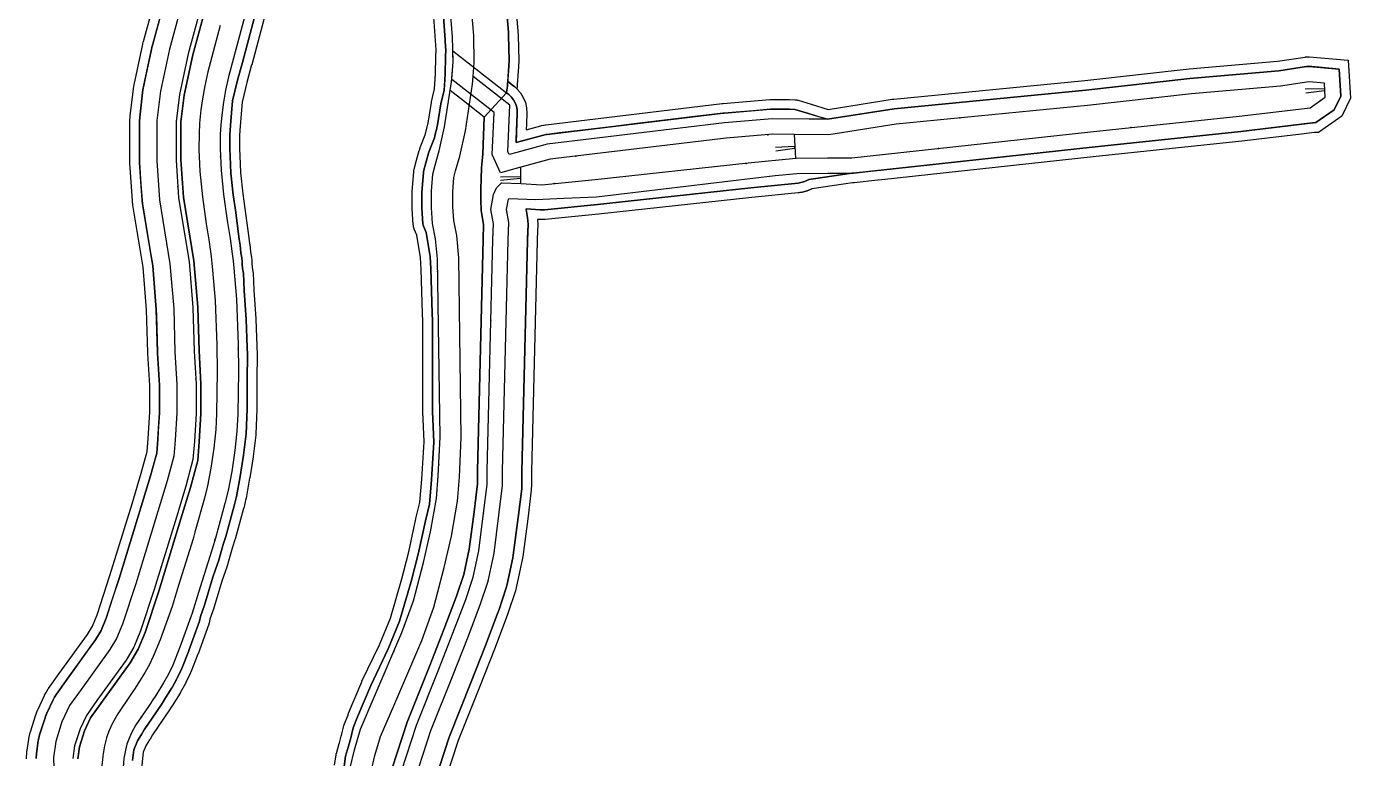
# Model space of a CAD drawing. Header units: inches. Extents: x 87989 to 118156, y 435697 to 451526.
# Drawn here: x 97939 to 98624, y 448703 to 449082 of the extents above; entities that cross this region are included whole.
import ezdxf

# ---------------------------------------------------------------- set-up
doc = ezdxf.new("R2010")
doc.units = ezdxf.units.IN
doc.header["$MEASUREMENT"] = 0
for name, color, linetype, true_color in [('As_waterkering_BWK', 7, 'Continuous', 0x7b8981), ('Beschermingszone_BWK', 7, 'Continuous', 0xcf890d), ('Grens_bebouwingsvrije_zone_BWK', 7, 'Continuous', 0x6789ae), ('Kernzone_BWK', 7, 'Continuous', 0xcb89af), ('Kunstwerken_BWK', 7, 'Continuous', 0xc78952), ('Referentiepunten_BWK', 7, 'Continuous', 0x178980)]:
    doc.layers.add(name, color=color, linetype=linetype, true_color=true_color)

msp = doc.modelspace()

# ---------------------------------------------------------------- linework, layer by layer
at = {"layer": 'As_waterkering_BWK'}
for points in [[(98031.9874, 449102.7531), (98022.4624, 449067.6958), (98017.9644, 449046.6613), (98016.2447, 449032.6384), (98016.2447, 449012.6623), (98017.5676, 448993.2154), (98022.9915, 448960.2747), (98024.9759, 448936.4622), (98025.6374, 448913.8402), (98026.5634, 448896.7746), (98026.5634, 448881.561), (98025.7697, 448867.0089), (98024.9759, 448857.7485), (98021.2717, 448843.9901), (98016.3769, 448827.8505), (98004.8675, 448790.4119), (97997.8561, 448769.1129), (97994.4165, 448760.6462), (97990.3154, 448753.8993), (97975.2342, 448732.9972), (97969.8102, 448725.3242), (97966.5029, 448718.3128), (97963.7248, 448709.5815), (97962.7987, 448702.9669)], [(98106.4035, 448698.1723), (98108.5201, 448707.4327), (98111.6951, 448718.1483), (98118.8389, 448734.6848), (98133.1264, 448768.1547), (98139.0796, 448784.5589), (98144.3713, 448804.4027), (98147.9431, 448820.2777), (98150.9859, 448837.6079), (98151.9119, 448849.2496), (98152.8379, 448869.2257), (98151.515, 448961.5655), (98150.589, 448972.0166), (98149.0015, 448979.9541), (98148.4723, 448988.1562), (98148.4723, 448996.6228), (98149.1338, 449005.4864), (98150.3244, 449009.9843), (98152.4411, 449017.3927), (98155.2192, 449029.8281), (98158.7911, 449053.2438), (98159.5848, 449063.5626), (98159.3202, 449076.5272), (98157.3359, 449100.2074)], [(98130.3062, 448688.5745), (98140.625, 448720.1922), (98152.2667, 448749.2965), (98159.5427, 448767.9496), (98166.1573, 448785.2799), (98169.9938, 448796.9216), (98172.9042, 448810.5476), (98175.4178, 448829.9945), (98177.2699, 448844.8112), (98177.2699, 448851.8227), (98180.1803, 448971.5469), (98180.4449, 448979.749), (98179.1219, 448987.1574), (98180.5772, 448994.8303), (98182.1647, 448998.4022), (98184.6782, 449000.9157), (98184.764, 449000.9129), (98194.7114, 449000.5921), (98194.6933, 449008.9557), (98184.149, 449006.0751), (98179.9157, 449015.6001), (98180.8417, 449037.296), (98158.8857, 449054.4733)], [(98611.06, 449045.3072), (98610.6329, 449052.4456), (98602.5884, 449053.171), (98587.904, 449050.9221), (98541.8117, 449047.0034), (98487.8913, 449041.0002), (98388.9369, 449031.3429), (98354.0119, 449025.7866), (98336.3576, 449025.9478)], [(98336.9295, 449013.7227), (98337.2108, 449013.748), (98353.4827, 449013.8803), (98365.9182, 449013.8803), (98489.5564, 449027.2919), (98566.418, 449035.3617), (98603.2499, 449039.8095), (98611.06, 449045.3072)], [(98336.9295, 449013.7227), (98336.3576, 449025.9478), (98325.0399, 449026.0512), (98300.9628, 449024.0668), (98209.8137, 449013.0866), (98194.6933, 449008.9557)], [(98194.7114, 449000.5921), (98205.5606, 448999.9186), (98233.0773, 449002.6636), (98312.3306, 449011.267), (98336.9295, 449013.7227)]]:
    msp.add_lwpolyline(points, dxfattribs=at)
msp.add_polyline3d([(98059.6066, 449116.7447, 0), (98049.661, 449079.4964, 0), (98043.3605, 449055.7319, 0), (98041.89, 449048.9566, 0), (98040.7524, 449042.7106, 0), (98040.0125, 449037.3552, 0), (98039.3825, 449030.9926, 0), (98039.0993, 449025.942, 0), (98039.0398, 449018.5255, 0), (98039.5599, 449007.5306, 0), (98040.8134, 448994.9204, 0), (98042.6646, 448981.3976, 0), (98044.1753, 448972.0363, 0), (98045.3078, 448964.1781, 0), (98045.7106, 448960.5352, 0), (98046.1093, 448956.6805, 0), (98047.428, 448940.6692, 0), (98048.3472, 448917.2022, 0), (98048.4889, 448903.2817, 0), (98048.2065, 448881.2463, 0), (98047.6928, 448872.4165, 0), (98046.6379, 448862.3574, 0), (98045.1421, 448851.4797, 0), (98043.1581, 448841.706, 0), (98041.5124, 448835.0257, 0), (98036.5743, 448817.1171, 0), (98035.5798, 448813.5756, 0), (98027.7554, 448788.8662, 0), (98024.5816, 448778.2791, 0), (98018.199, 448760.6061, 0), (98014.5274, 448751.3609, 0), (98012.277, 448746.676, 0), (98009.7973, 448742.1636, 0), (98005.6972, 448735.599, 0), (98004.1353, 448733.2946, 0), (98002.5734, 448730.99, 0), (98001.9044, 448730.003, 0), (97995.4703, 448720.4594, 0), (97993.2222, 448716.3807, 0), (97991.7095, 448713.0296, 0), (97990.7787, 448710.4444, 0), (97989.9827, 448707.3318, 0), (97989.2396, 448703.0358, 0), (97988.8329, 448698.5185, 0)], dxfattribs=at)
at = {"layer": 'Beschermingszone_BWK'}
for points in [[(97938.7991, 448702.9238), (97938.8108, 448703.3143), (97938.9943, 448705.9488), (97939.0305, 448706.2947), (97939.9632, 448712.9534), (97940.0823, 448713.7057), (97940.1583, 448714.0755), (97940.764, 448716.537), (97940.8546, 448716.8583), (97943.6487, 448725.6382), (97943.9331, 448726.4728), (97944.0336, 448726.7349), (97944.7036, 448728.3423), (97944.7966, 448728.5517), (97948.1039, 448735.5631), (97948.1961, 448735.7486), (97948.9258, 448737.1428), (97949.0256, 448737.3242), (97949.1447, 448737.5201), (97950.0842, 448738.9876), (97950.2124, 448739.1781), (97955.7039, 448746.9456), (97970.2986, 448767.1742), (97972.9068, 448771.4652), (97975.3142, 448777.3912), (97981.9966, 448797.6905), (97993.4256, 448834.8677), (97998.1948, 448850.5932), (98001.246, 448861.9261), (98001.8255, 448868.6866), (98002.5634, 448882.2154), (98002.5634, 448896.123), (98001.6712, 448912.571), (98001.6488, 448913.1074), (98001.005, 448935.1148), (97999.1543, 448957.323), (97993.8864, 448989.3162), (97993.8533, 448989.5521), (97993.6447, 448991.3495), (97993.6229, 448991.5866), (97992.3, 449011.0335), (97992.2914, 449011.2031), (97992.2476, 449012.4926), (97992.2447, 449012.6623), (97992.2447, 449032.6384), (97992.254, 449032.9433), (97992.3953, 449035.256), (97992.4232, 449035.5597), (97994.1429, 449049.5826), (97994.1606, 449049.7128), (97994.308, 449050.6994), (97994.3373, 449050.8732), (97994.486, 449051.6357), (97998.993, 449072.7145), (97999.0234, 449072.8473), (97999.268, 449073.8559), (97999.302, 449073.9885), (98008.7794, 449108.8706)], [(98013.6142, 449107.5952), (98006.2137, 449080.3575), (98004.1271, 449072.6775), (98003.8825, 449071.6689), (98000.292, 449054.8786), (97999.3845, 449050.6344), (97999.2531, 449049.9606), (97999.1057, 449048.974), (97997.386, 449034.9511), (97997.2447, 449032.6384), (97997.2447, 449012.6623), (97997.2885, 449011.3728), (97998.0625, 448999.9944), (97998.6114, 448991.9259), (97998.82, 448990.1285), (98002.6571, 448966.8251), (98004.1203, 448957.9385), (98005.999, 448935.3945), (98006.088, 448932.3516), (98006.6455, 448913.2848), (98006.6653, 448912.8108), (98007.5634, 448896.2594), (98007.5634, 448882.0788), (98007.0251, 448872.2099), (98006.814, 448868.3386), (98006.1897, 448861.0555), (98005.3986, 448858.1173), (98003.0027, 448849.2182), (97998.2057, 448833.4011), (97986.7616, 448796.1749), (97983.2233, 448785.4264), (97980.0106, 448775.667), (97977.3879, 448769.2111), (97974.4688, 448764.4087), (97970.2216, 448758.522), (97959.7727, 448744.0396), (97954.2952, 448736.2917), (97953.3557, 448734.8242), (97952.626, 448733.43), (97949.3187, 448726.4186), (97948.6487, 448724.8112), (97948.3973, 448724.0736), (97945.6192, 448715.3423), (97945.0135, 448712.8808), (97944.9083, 448712.216), (97944.7268, 448710.9195), (97943.9822, 448705.6014), (97943.7987, 448702.9669)], [(98098.3027, 448699.4883), (98099.0313, 448704.9141), (98099.0566, 448705.0703), (98099.0645, 448705.1094), (98099.1465, 448705.4922), (98099.1758, 448705.6133), (98099.1953, 448705.6836), (98100.7168, 448710.7734), (98100.7441, 448710.8633), (98100.7715, 448710.9375), (98100.8438, 448711.1289), (98101.7109, 448714.5078), (98101.7578, 448714.7422), (98101.7891, 448714.8867), (98103.1152, 448720.0586), (98103.1445, 448720.1641), (98103.2168, 448720.3984), (98103.2383, 448720.4609), (98103.2969, 448720.6133), (98103.3379, 448720.7109), (98103.4824, 448721.0234), (98105.25, 448725.5859), (98105.2734, 448725.6992), (98105.3105, 448725.8555), (98105.3574, 448726.0156), (98105.4668, 448726.332), (98105.5234, 448726.4844), (98112.3398, 448742.7617), (98112.3652, 448742.8203), (98112.4199, 448742.9414), (98112.4473, 448743.0039), (98121.5078, 448761.7773), (98127.1699, 448775.6758), (98133.0332, 448795.9336), (98136.6914, 448809.918), (98140.373, 448827.0742), (98140.3809, 448827.1094), (98140.3965, 448827.1758), (98140.4043, 448827.2109), (98142.4316, 448835.5117), (98143.5156, 448847.6172), (98143.5176, 448847.6523), (98144.6855, 448866.8086), (98143.9707, 448882.418), (98143.9688, 448882.4766), (98143.9668, 448882.5898), (98143.9648, 448882.6445), (98143.9648, 448929.3555), (98143.7715, 448933.293), (98143.7695, 448933.3438), (98143.1113, 448956.0898), (98143.1094, 448956.1289), (98142.7344, 448962.3164), (98140.8203, 448973.7969), (98139.4922, 448977), (98139.4707, 448977.0508), (98139.4316, 448977.1563), (98139.3926, 448977.2578), (98139.3496, 448977.3984), (98139.2402, 448977.8008), (98139.2012, 448977.9688), (98139.1875, 448978.0352), (98139.1563, 448978.2266), (98139.1406, 448978.3203), (98139.0547, 448978.9805), (98139.0449, 448979.0625), (98139.0293, 448979.2266), (98139.0215, 448979.3086), (98138.4922, 448987.5117), (98138.4902, 448987.5508), (98138.4863, 448987.6328), (98138.4844, 448987.6719), (98138.4746, 448987.9961), (98138.4746, 448988.0352), (98138.4727, 448988.1172), (98138.4727, 448988.1563), (98138.4727, 448995.8984), (98138.4746, 448995.9883), (98138.4805, 448996.1641), (98138.4844, 448996.2461), (98139.2422, 449006.7969), (98139.2559, 449006.9453), (98139.2617, 449006.9766), (98139.3125, 449007.3359), (98139.3359, 449007.4648), (98139.3457, 449007.5156), (98139.418, 449007.8398), (98139.4297, 449007.8906), (98139.4531, 449007.9961), (98139.4668, 449008.0469), (98140.6777, 449012.6172), (98140.6895, 449012.6602), (98142.1074, 449017.625), (98142.1211, 449017.6719), (98142.1523, 449017.7695), (98142.166, 449017.8164), (98142.8184, 449019.7969), (98142.8398, 449019.8555), (98142.8887, 449019.9922), (98142.916, 449020.0625), (98145.1777, 449025.7773), (98146.6406, 449031.8711), (98148.3984, 449042.5391), (98148.4102, 449042.6094), (98148.4375, 449042.75), (98148.4512, 449042.8125), (98149.9629, 449049.6172), (98150.5859, 449057.3906), (98150.7363, 449066.1133), (98150.7773, 449069.7969), (98150.5234, 449074.4961), (98149.5352, 449089.1289)], [(98154.5215, 449089.4844), (98155.5137, 449074.8008), (98155.7129, 449071.1133), (98155.7793, 449069.9063), (98155.7363, 449066.043), (98155.584, 449057.1484), (98154.918, 449048.8711), (98153.332, 449041.7266), (98151.5449, 449030.8789), (98150.8086, 449027.8086), (98150.7168, 449027.4258), (98149.957, 449024.2656), (98147.5645, 449018.2187), (98146.916, 449016.25), (98145.5039, 449011.3125), (98144.3008, 449006.7656), (98144.2285, 449006.4414), (98143.4727, 448995.8984), (98143.4727, 448988.1563), (98143.4824, 448987.8359), (98144.0117, 448979.6328), (98144.1035, 448978.9453), (98145.6582, 448975.1836), (98147.709, 448962.8828), (98148.1055, 448956.332), (98148.7676, 448933.5117), (98148.9648, 448929.4766), (98148.9648, 448882.6445), (98149.6934, 448866.7695), (98148.502, 448847.2578), (98147.3789, 448834.6914), (98145.2617, 448826.0273), (98141.5566, 448808.7617), (98137.8535, 448794.6055), (98131.9004, 448774.0352), (98126.0801, 448759.7461), (98116.9512, 448740.8281), (98110.1387, 448724.5586), (98107.9551, 448718.8047), (98106.6328, 448713.6445), (98105.5078, 448709.3438), (98103.9863, 448704.25), (98103.2598, 448698.8281)]]:
    msp.add_lwpolyline(points, dxfattribs=at)
msp.add_lwpolyline([(98147.3807, 448682.8781), (98157.5551, 448714.0509), (98169.0077, 448742.6833), (98176.3358, 448761.4697), (98182.974, 448778.8613), (98183.253, 448779.6461), (98187.0894, 448791.2878), (98187.5967, 448793.1617), (98190.5072, 448806.7878), (98190.7557, 448808.2403), (98193.274, 448827.7246), (98195.1309, 448842.5786), (98195.2699, 448844.8112), (98195.2699, 448851.604), (98198.1727, 448971.0383), (98198.2024, 448971.9728), (98198.4407, 448979.4579), (98198.168, 448982.8943), (98197.425, 448987.059), (98197.4885, 448987.3947), (98204.7551, 448986.9436), (98205.5606, 448986.9186), (98206.851, 448986.9828), (98234.424, 448989.7337), (98239.2311, 448990.2555), (98291.5045, 448995.9299), (98313.681, 448998.3372), (98338.2209, 449000.787, 0.11177717), (98343.6663, 449002.6045), (98346.1716, 449002.9733), (98365.9182, 449005.8803), (98366.7809, 449005.927), (98378.7071, 449007.2207), (98380.998, 449007.4692), (98490.4054, 449019.3371), (98567.3152, 449027.4124), (98604.424, 449031.8992), (98606.2081, 449032.1087), (98615.6648, 449038.7654), (98619.0457, 449045.785), (98618.2075, 449059.795), (98602.7113, 449061.1701), (98601.3773, 449061.0788), (98586.9585, 449058.8705), (98541.0302, 449054.9645), (98487.0602, 449048.9567), (98387.92, 449039.2743), (98355.0057, 449034.045), (98353.4158, 449033.7924), (98348.9406, 449035.1543), (98346.9279, 449035.7667), (98343.4998, 449036.8099), (98336.4764, 449038.9473), (98333.6827, 449038.9728), (98331.0549, 449038.9968), (98325.0993, 449039.051), (98323.9721, 449039.0073), (98314.9594, 449038.2645), (98306.0782, 449037.5325), (98299.895, 449037.0229), (98299.408, 449036.9735), (98283.2088, 449035.0221), (98273.3756, 449033.8376), (98254.6717, 449031.5844), (98241.2551, 449029.9682), (98223.7234, 449027.8562), (98214.4792, 449026.7426), (98208.2589, 449025.9933), (98207.5563, 449025.8891), (98206.3877, 449025.627), (98195.3096, 449022.6005), (98192.1888, 449021.7479), (98192.2465, 449023.1098), (98192.8363, 449037.0401), (98192.7383, 449038.8579), (98192.366, 449040.6397), (98191.728, 449042.3446), (98190.839, 449043.9332), (98189.7196, 449045.3686), (98188.3955, 449046.6179), (98187.2529, 449047.5163), (98187.4595, 449048.8707), (98187.7057, 449051.0196), (98187.8002, 449052.2491), (98187.8864, 449053.3691), (98190.3397, 449051.4498), (98191.4871, 449050.5468), (98192.5636, 449049.5243), (98194.4549, 449047.4445), (98195.9653, 449045.0736), (98197.0508, 449042.4804), (98197.6798, 449039.7405), (98197.834, 449036.9335), (98197.6064, 449031.4981), (98197.4756, 449028.3754), (98205.07, 449030.4502), (98205.2935, 449030.5058), (98206.4621, 449030.7679), (98206.6881, 449030.8131), (98206.8228, 449030.835), (98207.5254, 449030.9392), (98207.6609, 449030.9574), (98298.8567, 449041.9428), (98299.4374, 449042.0017), (98323.5614, 449043.9904), (98323.7784, 449044.0035), (98324.9056, 449044.0472), (98325.1221, 449044.0509), (98333.7283, 449043.9726), (98336.4992, 449043.9472), (98337.3446, 449043.8713), (98337.9297, 449043.7219), (98338.1876, 449043.6492), (98344.9555, 449041.5933), (98353.7609, 449038.9102), (98386.8945, 449044.1814), (98387.6742, 449044.2814), (98486.5407, 449053.9301), (98540.5418, 449059.9401), (98586.3676, 449063.8383), (98600.6204, 449066.0212), (98600.8272, 449066.0528), (98602.7619, 449066.1853), (98622.9412, 449064.3946), (98624.1144, 449044.7863), (98619.6056, 449035.4248), (98607.6251, 449026.9916), (98605.289, 449026.9674), (98598.6851, 449026.1689), (98598.6843, 449026.1719), (98567.876, 449022.4441), (98490.9361, 449014.3653), (98381.5593, 449002.5008), (98379.423, 449002.269), (98367.1859, 449000.9416), (98366.4185, 449000.9001), (98345.3071, 448997.792), (98345.0931, 448997.6807), (98344.9836, 448997.6255), (98344.6973, 448997.4853), (98344.5865, 448997.4328), (98344.2968, 448997.2998), (98344.1848, 448997.25), (98343.8919, 448997.1241), (98343.7787, 448997.077), (98343.4829, 448996.9583), (98343.3685, 448996.9141), (98343.0513, 448996.7959), (98342.9544, 448996.7613), (98342.6531, 448996.6572), (98342.5368, 448996.6186), (98342.233, 448996.522), (98342.1157, 448996.4863), (98341.8096, 448996.3972), (98341.6915, 448996.3643), (98341.3834, 448996.2827), (98341.2645, 448996.2528), (98340.9544, 448996.1787), (98340.8348, 448996.1517), (98340.523, 448996.0853), (98340.4028, 448996.0613), (98340.063, 448995.9977), (98339.9687, 448995.9814), (98339.6541, 448995.9304), (98339.5328, 448995.9122), (98339.2135, 448995.8822), (98339.0922, 448995.8584), (98338.748, 448995.8162), (98338.2222, 448995.7747), (98314.1957, 448993.3637), (98234.942, 448984.7607), (98207.3474, 448982.0075), (98207.0995, 448981.989), (98205.8091, 448981.9248), (98205.5606, 448981.9186), (98205.4055, 448981.921), (98204.6, 448981.946), (98204.4453, 448981.9532), (98203.2525, 448982.0273), (98203.4471, 448979.5765), (98203.1997, 448971.8019), (98203.1707, 448970.8967), (98203.1702, 448970.8793), (98200.2699, 448851.5432), (98200.2699, 448844.8112), (98200.0923, 448841.9584), (98198.2341, 448827.094), (98195.7145, 448807.5994), (98195.3969, 448805.7434), (98192.4864, 448792.1173), (98191.8382, 448789.7228), (98188.0017, 448778.0811), (98187.6454, 448777.0783), (98181.0005, 448759.6697), (98173.6579, 448740.8463), (98162.2579, 448712.345), (98152.1236, 448681.2958)], format="xyb", dxfattribs=at)
for points in [[(97993.6953, 448701.8984, 0), (97994.3145, 448707.5195, 0), (97996.2305, 448712.2148, 0), (97998.4043, 448715.4219, 0), (97999.7402, 448717.8516, 0), (98006.0469, 448727.2031, 0), (98006.7129, 448728.1836, 0), (98008.2734, 448730.4883, 0), (98009.8359, 448732.793, 0), (98009.9375, 448732.9492, 0), (98014.0391, 448739.5156, 0), (98014.1797, 448739.7539, 0), (98016.6582, 448744.2695, 0), (98016.7832, 448744.5117, 0), (98019.0352, 448749.1953, 0), (98019.1738, 448749.5156, 0), (98022.8457, 448758.7617, 0), (98022.9023, 448758.9063, 0), (98028.4102, 448774.168, 0), (98028.8906, 448776.4805, 0), (98030.998, 448782.4219, 0), (98035.3086, 448796.7891, 0), (98037.6973, 448803.6992, 0), (98038.168, 448805.1875, 0), (98040.5762, 448813.8359, 0), (98041.9648, 448817.8594, 0), (98046.332, 448833.6953, 0), (98046.3672, 448833.8281, 0), (98047.5371, 448838.5781, 0), (98049.3867, 448848.9883, 0), (98051.1113, 448859.9063, 0), (98052.5488, 448871.0156, 0), (98053.0273, 448884.043, 0), (98053.0273, 448899.4648, 0), (98053.123, 448911.7227, 0), (98052.8594, 448920.1953, 0), (98052.8516, 448920.4688, 0), (98052.5488, 448930.2109, 0), (98051.3984, 448945.1523, 0), (98051.0859, 448954.1367, 0), (98050.6777, 448956.5742, 0), (98050.4199, 448958.8672, 0), (98050.4316, 448960.0312, 0), (98050.2207, 448962.1562, 0), (98049.7266, 448964.7383, 0), (98049.5625, 448966.8008, 0), (98049.3555, 448968.6484, 0), (98048.9355, 448971.75, 0), (98046.9063, 448986.793, 0), (98045.8438, 448994.668, 0), (98044.502, 449005.9727, 0), (98044.4258, 449010.4805, 0), (98044.041, 449018.625, 0), (98044.0977, 449025.7813, 0), (98044.3691, 449030.6055, 0), (98044.793, 449034.8984, 0), (98045.4609, 449043.4219, 0), (98047.9512, 449054.0508, 0), (98050.5313, 449063.2695, 0), (98054.4922, 449078.2109, 0), (98061.1387, 449103.1016, 0)], [(98065.9766, 449101.8398, 0), (98059.3242, 449076.9258, 0), (98055.3594, 449061.9688, 0), (98055.3516, 449061.9375, 0), (98052.7949, 449052.8086, 0), (98050.416, 449042.6523, 0), (98049.7754, 449034.4805, 0), (98049.7715, 449034.4297, 0), (98049.3555, 449030.2188, 0), (98049.0977, 449025.6211, 0), (98049.041, 449018.7227, 0), (98049.4199, 449010.7188, 0), (98049.4219, 449010.6797, 0), (98049.4238, 449010.6055, 0), (98049.4258, 449010.5664, 0), (98049.498, 449006.3086, 0), (98050.8047, 448995.2969, 0), (98053.8906, 448972.418, 0), (98054.3145, 448969.2852, 0), (98054.3203, 448969.2344, 0), (98054.5313, 448967.3594, 0), (98054.5352, 448967.3203, 0), (98054.543, 448967.2383, 0), (98054.5469, 448967.1953, 0), (98054.6895, 448965.4063, 0), (98055.1328, 448963.0977, 0), (98055.1504, 448962.9844, 0), (98055.1836, 448962.7617, 0), (98055.1875, 448962.7305, 0), (98055.1973, 448962.6484, 0), (98055.4082, 448960.5234, 0), (98055.4141, 448960.4414, 0), (98055.418, 448960.3906, 0), (98055.4297, 448960.1172, 0), (98055.4316, 448959.9922, 0), (98055.4238, 448959.1211, 0), (98055.6309, 448957.2695, 0), (98056.0176, 448954.9648, 0), (98056.0313, 448954.875, 0), (98056.0391, 448954.8008, 0), (98056.0723, 448954.4727, 0), (98056.0801, 448954.3867, 0), (98056.084, 448954.3086, 0), (98056.3926, 448945.4297, 0), (98057.5352, 448930.5781, 0), (98057.5371, 448930.5352, 0), (98057.543, 448930.4219, 0), (98057.5469, 448930.3633, 0), (98058.1211, 448911.8789, 0), (98058.1211, 448911.832, 0), (98058.123, 448911.7344, 0), (98058.123, 448911.6953, 0), (98058.0273, 448899.4453, 0), (98058.0273, 448884.043, 0), (98058.0273, 448883.9961, 0), (98058.0254, 448883.9063, 0), (98058.0234, 448883.8594, 0), (98057.5449, 448870.832, 0), (98057.541, 448870.7617, 0), (98057.5391, 448870.7187, 0), (98057.5195, 448870.4883, 0), (98057.5078, 448870.375, 0), (98056.0703, 448859.2617, 0), (98056.0664, 448859.2305, 0), (98056.0566, 448859.1602, 0), (98056.0508, 448859.125, 0), (98054.3223, 448848.1836, 0), (98054.3145, 448848.1367, 0), (98052.459, 448837.7031, 0), (98052.4512, 448837.6523, 0), (98052.4434, 448837.6211, 0), (98052.4102, 448837.4609, 0), (98052.3926, 448837.3828, 0), (98051.2188, 448832.6172, 0), (98051.209, 448832.582, 0), (98051.1641, 448832.4102, 0), (98051.1563, 448832.3828, 0), (98046.7852, 448816.5313, 0), (98046.7637, 448816.4531, 0), (98046.7168, 448816.3008, 0), (98046.6934, 448816.2344, 0), (98045.3516, 448812.3477, 0), (98042.9863, 448803.8477, 0), (98042.9727, 448803.8047, 0), (98042.9492, 448803.7227, 0), (98042.9355, 448803.6797, 0), (98042.4629, 448802.1875, 0), (98042.4531, 448802.1562, 0), (98042.4336, 448802.0938, 0), (98042.4238, 448802.0703, 0), (98040.0684, 448795.25, 0), (98035.7871, 448780.9844, 0), (98035.7676, 448780.9258, 0), (98035.7266, 448780.793, 0), (98035.7109, 448780.75, 0), (98033.7168, 448775.1328, 0), (98033.3066, 448773.1523, 0), (98033.2734, 448773.0156, 0), (98033.2637, 448772.9805, 0), (98033.168, 448772.6406, 0), (98033.1289, 448772.5156, 0), (98033.1133, 448772.4727, 0), (98027.5977, 448757.1914, 0), (98027.584, 448757.1563, 0), (98027.5137, 448756.9688, 0), (98027.5, 448756.9336, 0), (98023.8223, 448747.6719, 0), (98023.8066, 448747.6328, 0), (98023.7715, 448747.5508, 0), (98023.7539, 448747.5078, 0), (98023.6133, 448747.1914, 0), (98023.5957, 448747.1484, 0), (98023.5605, 448747.0703, 0), (98023.541, 448747.0313, 0), (98021.291, 448742.3477, 0), (98021.2773, 448742.3203, 0), (98021.2461, 448742.2539, 0), (98021.2305, 448742.2227, 0), (98021.1055, 448741.9805, 0), (98021.0898, 448741.9492, 0), (98021.0566, 448741.8906, 0), (98021.041, 448741.8594, 0), (98018.5605, 448737.3477, 0), (98018.5449, 448737.3164, 0), (98018.5098, 448737.2578, 0), (98018.4961, 448737.2344, 0), (98018.3516, 448736.9844, 0), (98018.334, 448736.957, 0), (98018.2969, 448736.8945, 0), (98018.2793, 448736.8672, 0), (98014.166, 448730.2813, 0), (98014.1406, 448730.2422, 0), (98014.0137, 448730.0469, 0), (98013.9922, 448730.0156, 0), (98012.4141, 448727.6836, 0), (98010.1895, 448724.4023, 0), (98004.0117, 448715.2422, 0), (98002.7832, 448713.0078, 0), (98002.7578, 448712.9648, 0), (98002.7246, 448712.9102, 0), (98002.6055, 448712.7148, 0), (98002.5469, 448712.625, 0), (98000.6621, 448709.8398, 0), (97999.207, 448706.2773, 0), (97998.2754, 448697.8047, 0)], [(98191.2171, 449103.0466, 0), (98193.2015, 449079.3664, 0), (98193.3132, 449077.2209, 0), (98193.5778, 449064.2563, 0), (98193.4847, 449060.9549, 0), (98192.7855, 449051.8656, 0), (98192.6909, 449050.6361, 0), (98192.5636, 449049.5243, 0), (98191.4871, 449050.5468, 0), (98190.3397, 449051.4498, 0), (98187.8864, 449053.3691, 0), (98188.4994, 449061.3384, 0), (98188.5788, 449064.1543, 0), (98188.3142, 449077.1189, 0), (98188.219, 449078.9489, 0), (98186.2346, 449102.6291, 0)]]:
    msp.add_polyline3d(points, dxfattribs=at)
at = {"layer": 'Grens_bebouwingsvrije_zone_BWK'}
for points in [[(98170.0276, 449055.8958), (98170.5935, 449063.2522), (98170.3109, 449077.0993), (98168.2657, 449101.5046), (98165.5118, 449119.4051), (98154.1114, 449172.1651), (98150.2881, 449194.0851), (98146.0039, 449266.6582), (98146.5205, 449273.2707), (98184.306, 449405.52), (98210.7307, 449495.5499), (98217.378, 449526.0411), (98214.2819, 449542.2649), (98237.0661, 449595.3102), (98237.3204, 449596.241)], [(98022.3169, 449105.3004), (98012.7406, 449070.054), (98008.0928, 449048.3188), (98006.2447, 449033.2493), (98006.2447, 449012.3226), (98007.623, 448992.0611), (98013.0593, 448959.0452), (98014.9881, 448935.9004), (98015.6453, 448913.4231), (98016.5634, 448896.5035), (98016.5634, 448881.8335), (98015.793, 448867.7084), (98015.0884, 448859.489), (98011.6565, 448846.7418), (98006.8129, 448830.7709), (97995.3381, 448793.4448), (97988.4636, 448772.5621), (97985.4541, 448765.154), (97981.9751, 448759.4305), (97967.0963, 448738.8091), (97961.1392, 448730.382), (97957.1751, 448721.978), (97953.9387, 448711.8066), (97952.7747, 448703.4918), (97952.9665, 448697.9296)], [(98039.0308, 449082.3247), (98032.6637, 449058.3092), (98031.1011, 449051.1092), (98029.8882, 449044.4497), (98029.0869, 449038.6504), (98028.4128, 449031.8428), (98028.1018, 449026.2943), (98028.0377, 449018.3095), (98028.5857, 449006.7261), (98029.8875, 448993.63), (98031.7841, 448979.7752), (98033.301, 448970.3753), (98034.3944, 448962.7888), (98034.773, 448959.3649), (98035.1559, 448955.663), (98036.4457, 448940.0022), (98037.3494, 448916.9309), (98037.4882, 448903.2962), (98037.2106, 448881.6364), (98036.7262, 448873.3101), (98035.7164, 448863.6806), (98034.2923, 448853.325), (98032.4231, 448844.1167), (98030.8679, 448837.8038), (98025.977, 448820.0661), (98025.0384, 448816.7238), (98017.243, 448792.1061), (98014.1322, 448781.7293), (98007.9118, 448764.5053), (98004.4457, 448755.7777), (98002.4919, 448751.71), (98000.3049, 448747.7303), (97996.4763, 448741.6004), (97995.0297, 448739.4661), (97993.4677, 448737.1616), (97992.7912, 448736.1633), (97986.0743, 448726.2003), (97983.3768, 448721.3063), (97981.5061, 448717.1619), (97980.2516, 448713.6776), (97979.2179, 448709.6356), (97978.3241, 448704.4688), (97977.8412, 448699.104)], [(98137.8952, 448686.0426), (98148.1495, 448717.4628), (98159.7073, 448746.3572), (98167.0064, 448765.0696), (98173.6974, 448782.6001), (98177.7271, 448794.828), (98180.7962, 448809.1971), (98183.3539, 448828.9857), (98185.2699, 448844.3132), (98185.2699, 448851.7255), (98188.1771, 448971.3207), (98188.4678, 448980.3295), (98187.2563, 448987.1138), (98188.2643, 448992.4286), (98188.4252, 448992.7907), (98202.4336, 448992.3388), (98216.983, 448992.9268), (98233.8934, 448993.732), (98326.2681, 449004.7322), (98337.6021, 449005.751), (98353.5152, 449005.8803), (98366.3508, 449005.8803), (98490.4054, 449019.3371), (98567.3153, 449027.4119), (98606.2081, 449032.1087), (98615.6648, 449038.7654), (98619.0457, 449045.785), (98618.2075, 449059.795), (98602.3385, 449061.226), (98586.9585, 449058.8705), (98541.0301, 449054.9658), (98487.0601, 449048.9571), (98387.919, 449039.2815), (98353.4158, 449033.7924), (98343.9409, 449033.8789), (98324.7473, 449034.0542), (98300.1556, 449032.0274), (98208.2728, 449020.9588), (98192.585, 449016.6729), (98188.6689, 449015.6031), (98187.9885, 449017.1341), (98189.0098, 449041.0631), (98170.0276, 449055.8958)], [(98117.2434, 448696.231), (98119.1659, 448704.6419), (98122.0546, 448714.3912), (98128.9464, 448730.3443), (98143.3628, 448764.116), (98149.5841, 448781.2592), (98155.0555, 448801.7772), (98158.7322, 448818.1181), (98161.91, 448836.2176), (98162.8917, 448848.5586), (98163.8416, 448869.0497), (98162.5081, 448962.1305), (98161.4931, 448973.5853), (98159.9315, 448981.3932), (98159.4723, 448988.5106), (98159.4723, 448996.213), (98160.0276, 449003.6542), (98160.9307, 449007.0657), (98163.1063, 449014.6802), (98166.0366, 449027.7972), (98169.7272, 449051.9908), (98170.0276, 449055.8958)]]:
    msp.add_lwpolyline(points, dxfattribs=at)
at = {"layer": 'Kernzone_BWK'}
for points in [[(97943.7987, 448702.9669), (97943.9822, 448705.6014), (97944.9083, 448712.216), (97945.0135, 448712.8808), (97945.6192, 448715.3423), (97948.3973, 448724.0736), (97948.6487, 448724.8112), (97949.3187, 448726.4186), (97952.626, 448733.43), (97953.3557, 448734.8242), (97954.2952, 448736.2917), (97959.7727, 448744.0396), (97974.4688, 448764.4087), (97977.3879, 448769.2111), (97980.0106, 448775.667), (97986.7616, 448796.1749), (97998.2057, 448833.4011), (98003.0027, 448849.2182), (98006.1897, 448861.0555), (98006.814, 448868.3386), (98007.5634, 448882.0788), (98007.5634, 448896.2594), (98006.6653, 448912.8108), (98006.6455, 448913.2848), (98005.999, 448935.3945), (98004.1203, 448957.9385), (97998.82, 448990.1285), (97998.6114, 448991.9259), (97997.2885, 449011.3728), (97997.2447, 449012.6623), (97997.2447, 449032.6384), (97997.386, 449034.9511), (97999.1057, 449048.974), (97999.2531, 449049.9606), (97999.3845, 449050.6344), (98003.8825, 449071.6689), (98004.1271, 449072.6775), (98013.6142, 449107.5952)], [(97965.305, 448702.8357), (97966.1715, 448709.0257), (97968.835, 448717.3967), (97971.9777, 448724.0596), (97977.2685, 448731.544), (97992.4001, 448752.5162), (97996.6566, 448759.519), (98000.2041, 448768.2507), (98007.2494, 448789.6538), (98018.768, 448827.1209), (98023.6758, 448843.3021), (98027.4479, 448857.3139), (98028.2642, 448866.8342), (98029.063, 448881.4929), (98029.063, 448896.8428), (98028.135, 448913.9443), (98027.473, 448936.6024), (98025.474, 448960.5824), (98020.0541, 448993.5036), (98018.745, 449012.7469), (98018.745, 449032.4853), (98020.4319, 449046.2467), (98024.8924, 449067.1064), (98034.4046, 449102.1162)], [(98034.4046, 449102.1162), (98024.8924, 449067.1064), (98020.4319, 449046.2467), (98018.745, 449032.4853), (98018.745, 449012.7469), (98020.0541, 448993.5036), (98025.474, 448960.5824), (98027.473, 448936.6024), (98028.135, 448913.9443), (98029.063, 448896.8428), (98029.063, 448881.4929), (98028.2642, 448866.8342), (98027.4479, 448857.3139), (98023.6758, 448843.3021), (98018.768, 448827.1209), (98007.2494, 448789.6538), (98000.2041, 448768.2507), (97996.6566, 448759.519), (97992.4001, 448752.5162), (97977.2685, 448731.544), (97971.9777, 448724.0596), (97968.835, 448717.3967), (97966.1715, 448709.0257), (97965.305, 448702.8357)], [(98061.1406, 449103.1016), (98054.4922, 449078.2109), (98050.5313, 449063.2695), (98047.9492, 449054.0508), (98045.4609, 449043.4219), (98044.793, 449034.8984), (98044.3672, 449030.6055), (98044.0977, 449025.7813), (98044.0391, 449018.625), (98044.4258, 449010.4805), (98044.5039, 449005.9727), (98045.8438, 448994.668), (98046.9063, 448986.793), (98048.9375, 448971.75), (98049.3555, 448968.6484), (98049.5625, 448966.8008), (98049.7266, 448964.7383), (98050.2227, 448962.1562), (98050.4336, 448960.0312), (98050.4219, 448958.8672), (98050.6758, 448956.5742), (98051.0859, 448954.1367), (98051.3984, 448945.1523), (98052.5469, 448930.2109), (98052.8516, 448920.4688), (98052.8594, 448920.1953), (98053.1211, 448911.7227), (98053.0273, 448899.4648), (98053.0273, 448884.043), (98052.5469, 448871.0156), (98051.1133, 448859.9063), (98049.3867, 448848.9883), (98047.5352, 448838.5781), (98046.3672, 448833.8281), (98046.332, 448833.6953), (98041.9648, 448817.8594), (98040.5742, 448813.8359), (98038.168, 448805.1875), (98037.6953, 448803.6992), (98035.3086, 448796.7891), (98030.9961, 448782.4219), (98028.8906, 448776.4805), (98028.4102, 448774.168), (98022.9023, 448758.9063), (98022.8477, 448758.7617), (98019.1758, 448749.5156), (98019.0352, 448749.1953), (98016.7852, 448744.5117), (98016.6602, 448744.2695), (98014.1797, 448739.7539), (98014.0391, 448739.5156), (98009.9375, 448732.9492), (98009.8359, 448732.793), (98008.2734, 448730.4883), (98006.7109, 448728.1836), (98006.0469, 448727.2031), (97999.7422, 448717.8516), (97998.4023, 448715.4219), (97996.2305, 448712.2148), (97994.3125, 448707.5195), (97993.6953, 448701.8984)], [(98103.2578, 448698.8281), (98103.9883, 448704.25), (98105.5078, 448709.3438), (98106.6328, 448713.6445), (98107.957, 448718.8047), (98110.1367, 448724.5586), (98116.9492, 448740.8281), (98126.0781, 448759.7461), (98131.8984, 448774.0352), (98137.8516, 448794.6055), (98141.5586, 448808.7617), (98145.2617, 448826.0273), (98147.3789, 448834.6914), (98148.5039, 448847.2578), (98149.6914, 448866.7695), (98148.9648, 448882.6445), (98148.9648, 448929.4766), (98148.7656, 448933.5117), (98148.1055, 448956.332), (98147.707, 448962.8828), (98145.6602, 448975.1836), (98144.1055, 448978.9453), (98144.0117, 448979.6328), (98143.4844, 448987.8359), (98143.4727, 448988.1563), (98143.4727, 448995.8984), (98144.2266, 449006.4414), (98144.3008, 449006.7656), (98145.5039, 449011.3125), (98146.9141, 449016.25), (98147.5625, 449018.2187), (98149.957, 449024.2656), (98150.7188, 449027.4258), (98150.8086, 449027.8086), (98151.5469, 449030.8789), (98153.332, 449041.7266), (98154.918, 449048.8711), (98155.096, 449051.0897), (98155.582, 449057.1484), (98155.7344, 449066.043), (98155.7773, 449069.9063), (98155.7148, 449071.1133), (98155.5156, 449074.8008), (98154.5234, 449089.4844)]]:
    msp.add_lwpolyline(points, dxfattribs=at)
for points in [[(98186.2344, 449102.6289), (98188.2188, 449078.9492), (98188.3125, 449077.1172), (98188.5781, 449064.1563), (98188.5, 449061.3398), (98187.8008, 449052.25), (98187.707, 449051.0195), (98187.4609, 449048.8711), (98187.2532, 449047.5162), (98175.737, 449034.9415), (98174.9254, 449015.926, 0.03032896), (98174.1366, 448986.6324), (98175.4307, 448979.3863), (98175.182, 448971.6885), (98172.27, 448851.8838), (98172.27, 448845.1223), (98170.4579, 448830.6256), (98167.9715, 448811.3921), (98165.1607, 448798.2305), (98161.4444, 448786.9549), (98154.8782, 448769.7499), (98147.6166, 448751.134), (98135.9222, 448721.898), (98125.5628, 448690.1573)], [(98125.5628, 448690.1573), (98135.9222, 448721.898), (98147.6166, 448751.134), (98154.8782, 448769.7499), (98161.4444, 448786.9549), (98165.1607, 448798.2305), (98167.9715, 448811.3921), (98170.4579, 448830.6256), (98172.27, 448845.1223), (98172.27, 448851.8838), (98175.182, 448971.6885), (98175.4307, 448979.3863), (98174.1366, 448986.6324, -0.03032896), (98174.9254, 449015.926), (98175.737, 449034.9415), (98164.9347, 449043.3925), (98158.1035, 449048.7368), (98158.791, 449053.244), (98158.886, 449054.473), (98158.8964, 449054.6137), (98159.585, 449063.563), (98159.4905, 449068.1848), (98159.4687, 449069.2529), (98187.2534, 449047.516), (98188.3945, 449046.6172), (98189.7188, 449045.3672), (98190.8398, 449043.9336), (98191.7266, 449042.3438), (98192.3672, 449040.6406), (98192.7383, 449038.8594), (98192.8359, 449037.0391), (98192.1889, 449021.7479), (98206.3877, 449025.627), (98207.5563, 449025.8891), (98208.2589, 449025.9933), (98299.408, 449036.9735), (98299.895, 449037.0229), (98323.9721, 449039.0073), (98325.0993, 449039.051), (98333.6827, 449038.9728), (98336.4764, 449038.9473), (98343.4998, 449036.8099), (98353.4158, 449033.7924), (98387.92, 449039.2743), (98487.0602, 449048.9567), (98541.0302, 449054.9645), (98586.9585, 449058.8705), (98601.3773, 449061.0788), (98602.7113, 449061.1701), (98618.2075, 449059.795), (98619.0457, 449045.785), (98615.6648, 449038.7654), (98606.2081, 449032.1087), (98604.424, 449031.8992), (98567.3152, 449027.4124), (98490.4054, 449019.3371), (98366.7809, 449005.927), (98365.9182, 449005.8803), (98346.1716, 449002.9733), (98343.6664, 449002.6045, -0.11177852), (98338.2209, 449000.787), (98313.681, 448998.3372), (98234.424, 448989.7337), (98206.851, 448986.9828), (98205.5606, 448986.9186), (98204.7551, 448986.9436), (98197.4891, 448987.3947), (98197.4258, 448987.0586), (98198.168, 448982.8945), (98198.4414, 448979.457), (98198.1719, 448971.0391), (98195.2695, 448851.6055), (98195.2695, 448844.8125), (98195.1328, 448842.5781), (98193.2734, 448827.7227), (98190.7539, 448808.2422), (98190.5078, 448806.7891), (98187.5977, 448793.1602), (98187.0898, 448791.2891), (98183.2539, 448779.6445), (98182.9727, 448778.8594), (98176.3359, 448761.4688), (98169.0078, 448742.6836), (98157.5547, 448714.0508), (98147.3789, 448682.8789)]]:
    msp.add_lwpolyline(points, format="xyb", dxfattribs=at)
at = {"layer": 'Kunstwerken_BWK'}
for points in [[(98600.603, 449049.5535), (98610.6261, 449049.775), (98610.6815, 449048.5013), (98601.046, 449047.3938)], [(98326.4345, 449019.3733), (98336.4023, 449019.8163), (98336.4023, 449018.7642), (98326.656, 449017.3798)], [(98184.097, 449004.063), (98194.5301, 449004.185), (98194.5301, 449003.2088), (98184.097, 449002.1716)]]:
    msp.add_lwpolyline(points, dxfattribs=at)
at = {"layer": 'Referentiepunten_BWK'}
for p in [(98158.8319, 449053.7737), (98158.8857, 449054.4733), (98521.3347, 449044.7236), (98608.5627, 449043.5493), (98421.8551, 449034.5555), (98322.4606, 449025.8386), (98510.3229, 449029.4722), (98410.8984, 449018.7595), (98039.2337, 449014.4266), (98223.0965, 449014.6867), (98311.3101, 449011.0075), (98017.1761, 448998.9704), (98211.8886, 449000.6441), (98151.6084, 448955.0446), (98179.1654, 448929.7967), (98048.3702, 448914.94), (98026.4133, 448899.5405), (98152.1816, 448855.0686), (98175.4102, 448829.9355), (98036.3216, 448816.2171), (98008.4328, 448802.0095), (98128.9488, 448758.3682), (98146.4402, 448734.7303), (97998.1585, 448724.4467), (97964.8397, 448713.0855)]:
    msp.add_point(p, dxfattribs=at)

doc.saveas('drawing.dxf')
